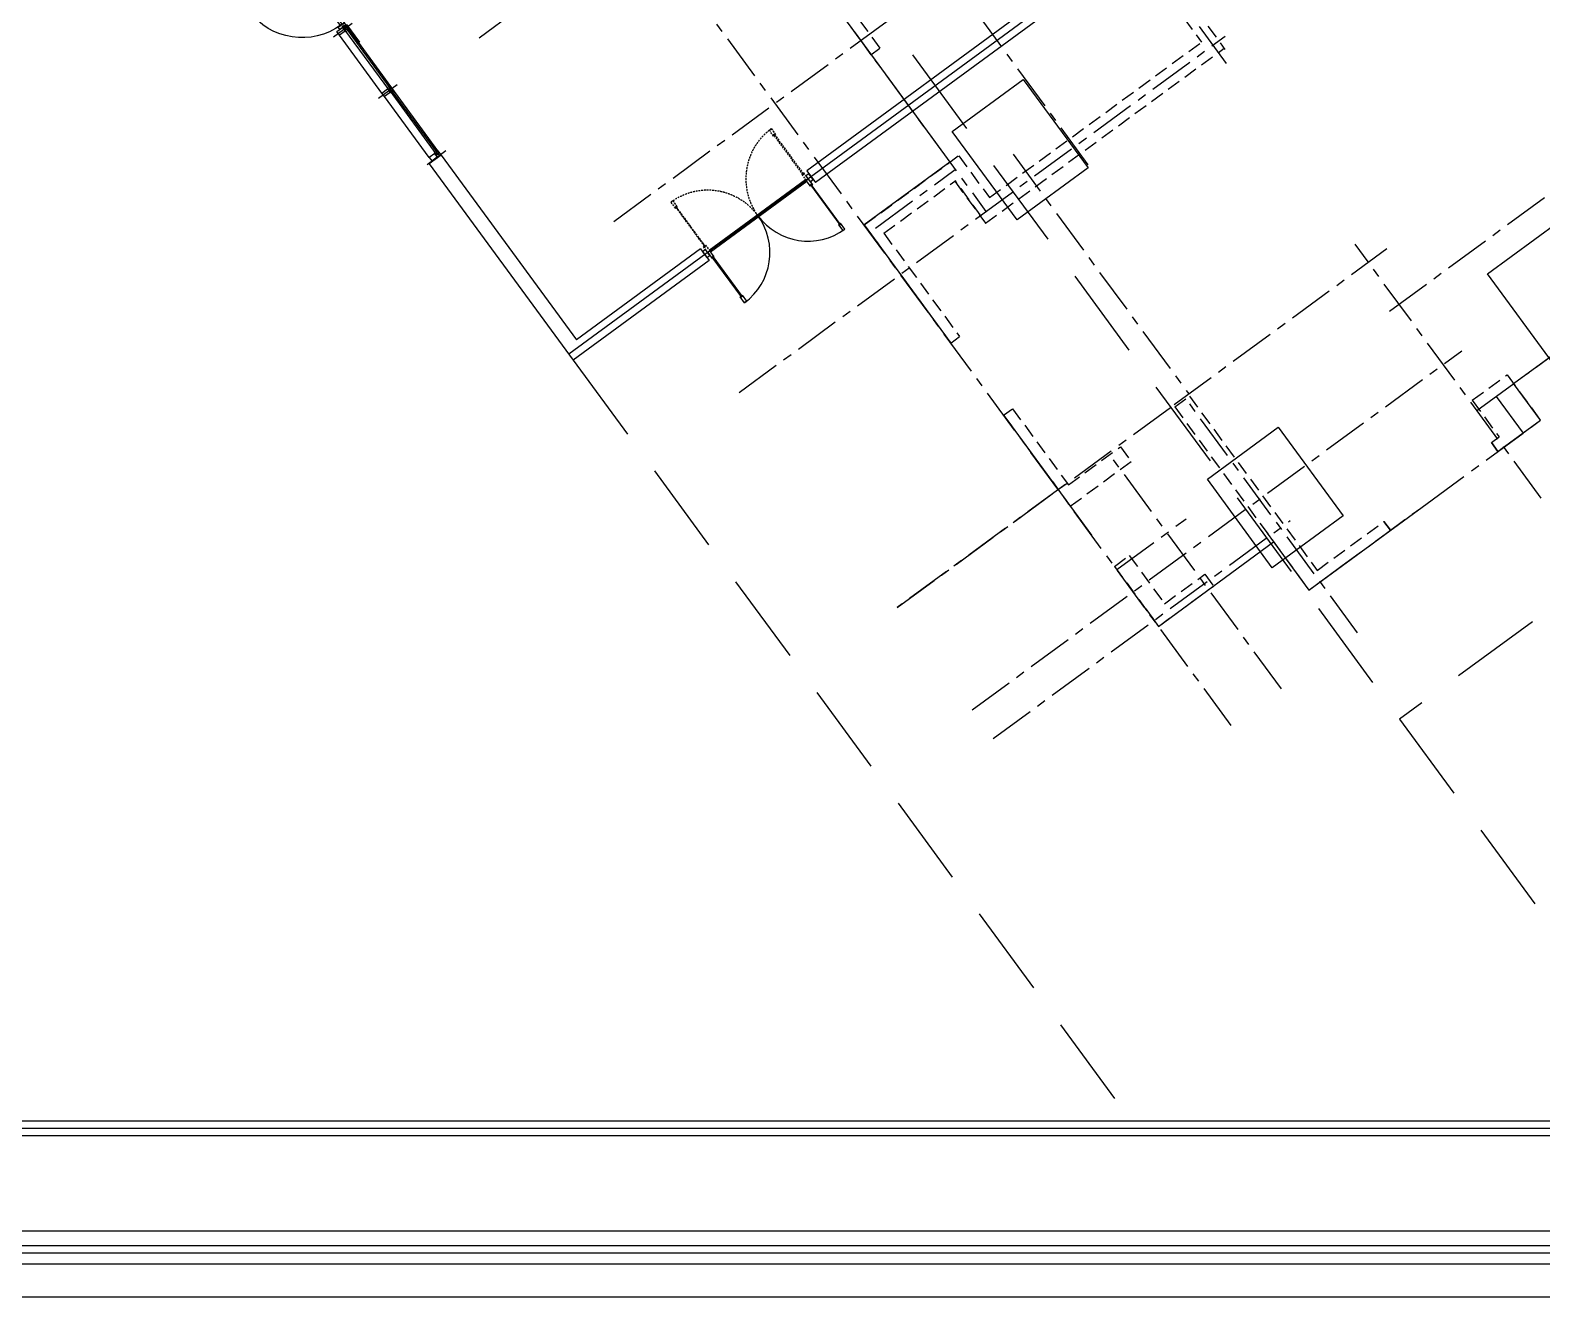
# Model space of a CAD drawing. Header units: millimetres. Extents: x 75184266 to 76346726, y -35077925 to -33679385.
# Drawn here: x 75473930 to 75494567, y -34997562 to -34980270 of the extents above; entities that cross this region are included whole.
import ezdxf

# ---------------------------------------------------------------- set-up
doc = ezdxf.new("R2010")
doc.units = ezdxf.units.MM
doc.header["$LTSCALE"] = 50
doc.header["$MEASUREMENT"] = 0
for name, pattern in [('CENTER', [2, 1.25, -0.25, 0.25, -0.25]), ('HIDDEN2', [0.1875, 0.125, -0.0625]), ('XR-1F-PLAN$0$CEN', [62, 60, -1, 0, -1]), ('XR-1F-PLAN$0$HIDDEN', [0.375, 0.25, -0.125]), ('XR-지하3층$0$H', [1.3, 0.8, -0.5]), ('XR-지하3층$0$HIDDEN', [0.375, 0.25, -0.125])]:
    doc.linetypes.add(name, pattern=pattern)
doc.layers.get('Defpoints').update_dxf_attribs({"color": 51, "linetype": 'CONTINUOUS'})
for name, color, linetype in [('AA-MKXS', 3, 'CONTINUOUS'), ('CEN', 1, 'CENTER'), ('XR-1F-PLAN$0$A-CEN02', 27, 'XR-1F-PLAN$0$CEN'), ('XR-1F-PLAN$0$A-DOR-FRAME', 7, 'CONTINUOUS'), ('XR-1F-PLAN$0$A-DOR-GL', 142, 'CONTINUOUS'), ('XR-1F-PLAN$0$A-DOR-HID', 9, 'XR-1F-PLAN$0$HIDDEN'), ('XR-1F-PLAN$0$A-DOR-TRACE', 8, 'CONTINUOUS'), ('XR-1F-PLAN$0$A-FRAME', 1, 'CONTINUOUS'), ('XR-1F-PLAN$0$A-HDCP7', 7, 'CONTINUOUS'), ('XR-1F-PLAN$0$A-WIN-ELE8', 8, 'CONTINUOUS'), ('XR-지하3층$0$CON', 2, 'CONTINUOUS')]:
    doc.layers.add(name, color=color, linetype=linetype)
doc.layers.add('건축', color=8, linetype='CONTINUOUS', plot=False)

# ---------------------------------------------------------------- blocks, each defined once
blk = doc.blocks.new('XR-1F-PLAN$0$양개문')
at = {"layer": 'XR-1F-PLAN$0$A-DOR-FRAME', "ltscale": 0.5}
for points in [[(50, 800), (60, 800), (60, 815), (75, 815), (75, 800), (85, 800), (85, 900), (50, 900)], [(1750, 800), (1740, 800), (1740, 815), (1725, 815), (1725, 800), (1715, 800), (1715, 900), (1750, 900)], [(50, 100), (0, 100), (0, 0), (50, 0)], [(50, 150), (60, 150), (60, 135), (75, 135), (75, 150), (85, 150), (85, 50), (50, 50)], [(1750, 150), (1740, 150), (1740, 135), (1725, 135), (1725, 150), (1715, 150), (1715, 50), (1750, 50)], [(1800, 100), (1750, 100), (1750, 0), (1800, 0)]]:
    blk.add_lwpolyline(points, close=True, dxfattribs=at)
at = {"layer": 'XR-1F-PLAN$0$A-DOR-GL'}
for points in [[(62, 137), (72, 137), (72, 812), (62, 812)], [(1737, 137), (1727, 137), (1727, 812), (1737, 812)]]:
    blk.add_lwpolyline(points, close=True, dxfattribs=at)
at = {"layer": 'XR-1F-PLAN$0$A-DOR-HID', "ltscale": 2}
for points in [[(50, -50), (60, -50), (60, -35), (75, -35), (75, -50), (85, -50), (85, 50), (50, 50)], [(1750, -50), (1740, -50), (1740, -35), (1725, -35), (1725, -50), (1715, -50), (1715, 50), (1750, 50)], [(62, -37), (72, -37), (72, -712), (62, -712)], [(1737, -37), (1727, -37), (1727, -712), (1737, -712)], [(50, -700), (60, -700), (60, -715), (75, -715), (75, -700), (85, -700), (85, -800), (50, -800)], [(1750, -700), (1740, -700), (1740, -715), (1725, -715), (1725, -700), (1715, -700), (1715, -800), (1750, -800)]]:
    blk.add_lwpolyline(points, close=True, dxfattribs=at)
for centre, start, end in [((50, 50), 270, 0), ((1750, 50), 180, 270)]:
    blk.add_arc(centre, 850, start, end, dxfattribs=at)
at = {"layer": 'XR-1F-PLAN$0$A-DOR-TRACE'}
for centre, start, end in [((50, 50), 360, 90), ((1750, 50), 90, 180)]:
    blk.add_arc(centre, 850, start, end, dxfattribs=at)
at = {"layer": 'XR-1F-PLAN$0$A-WIN-ELE8'}
for p, q in [((1715, 65), (85, 65)), ((1715, 35), (85, 35))]:
    blk.add_line(p, q, dxfattribs=at)
blk = doc.blocks.new('XR-1F-PLAN$0$A$C10B20476')
at = {"layer": 'Defpoints'}
for p, q in [((134, 35), (110, 35)), ((110, 35), (110, 0)), ((134, 35), (134, 0))]:
    blk.add_line(p, q, dxfattribs=at)
at = {"layer": 'XR-1F-PLAN$0$A-CEN02', "linetype": 'Continuous'}
blk.add_line((318, 80), (0, 80), dxfattribs=at)
at = {"layer": 'XR-1F-PLAN$0$A-FRAME'}
for p, q in [((144, 80), (110, 80)), ((110, 56), (144, 56)), ((110, 43), (144, 43)), ((144, 20), (134, 20))]:
    blk.add_line(p, q, dxfattribs=at)
for points in [[(88, 20), (88, 80)], [(110, 35), (110, 80)], [(122, 48), (144, 48), (144, 20), (238, 20), (238, 80), (144, 80), (144, 51), (122, 51), (122, 48)]]:
    blk.add_lwpolyline(points, dxfattribs=at)
blk = doc.blocks.new('XR-1F-PLAN$0$A$C491451C1')
at = {"layer": 'Defpoints'}
for p, q in [((15, 208), (-20, 208)), ((15, 184), (15, 208)), ((45, 208), (45, 184)), ((45, 208), (80, 208)), ((15, 184), (-20, 184)), ((45, 184), (80, 184))]:
    blk.add_line(p, q, dxfattribs=at)
at = {"layer": 'XR-1F-PLAN$0$A-CEN02', "linetype": 'Continuous'}
blk.add_line((30, 0), (30, 318), dxfattribs=at)
at = {"layer": 'XR-1F-PLAN$0$A-FRAME'}
for p, q in [((24, 208), (24, 174)), ((37, 208), (37, 174)), ((0, 174), (0, 184)), ((60, 174), (60, 184))]:
    blk.add_line(p, q, dxfattribs=at)
for points in [[(0, 230), (60, 230)], [(15, 208), (45, 208)], [(29, 196), (29, 174), (0, 174), (0, 80), (60, 80), (60, 174), (32, 174), (32, 196), (29, 196)]]:
    blk.add_lwpolyline(points, dxfattribs=at)
blk = doc.blocks.new('XR-1F-PLAN$0$A$C7F517DA1')
at = {"layer": 'XR-1F-PLAN$0$A-DOR-FRAME', "ltscale": 0.5, "elevation": 0}
for points in [[(50, 1675), (60, 1675), (60, 1690), (75, 1690), (75, 1675), (85, 1675), (85, 1775), (50, 1775)], [(50, 925), (10, 925), (10, 825), (50, 825)], [(990, 925), (950, 925), (950, 825), (990, 825)]]:
    blk.add_lwpolyline(points, close=True, dxfattribs=at)
blk.add_lwpolyline([(50, 875), (50, 975), (60, 975), (60, 960), (75, 960), (75, 975), (85, 975), (85, 875), (50, 875)], dxfattribs=at)
at = {"layer": 'XR-1F-PLAN$0$A-DOR-GL', "elevation": 0}
blk.add_lwpolyline([(62, 962), (72, 962), (72, 1687), (62, 1687)], close=True, dxfattribs=at)
at = {"layer": 'XR-1F-PLAN$0$A-DOR-HID', "ltscale": 2, "elevation": 0}
blk.add_lwpolyline([(50, 875), (50, 775), (60, 775), (60, 790), (75, 790), (75, 775), (85, 775), (85, 875), (50, 875)], dxfattribs=at)
for points in [[(62, 788), (72, 788), (72, 63), (62, 63)], [(50, 75), (60, 75), (60, 60), (75, 60), (75, 75), (85, 75), (85, -25), (50, -25)]]:
    blk.add_lwpolyline(points, close=True, dxfattribs=at)
at = {"layer": 'XR-1F-PLAN$0$A-DOR-HID', "ltscale": 2}
blk.add_arc((50, 875, 0), 900, 270, 0, dxfattribs=at)
at = {"layer": 'XR-1F-PLAN$0$A-DOR-TRACE'}
blk.add_arc((50, 875, 0), 900, 0, 90, dxfattribs=at)
at = {"layer": 'XR-1F-PLAN$0$A-WIN-ELE8'}
for p, q in [((85, 890, 0), (950, 890, 0)), ((85, 860, 0), (950, 860, 0))]:
    blk.add_line(p, q, dxfattribs=at)
blk = doc.blocks.new('SW-4.05')
at = {"layer": 'AA-MKXS', "ltscale": 0.5}
for p, q in [((0, -200), (0, 0)), ((3250, -200, 0), (3250, 0, 0))]:
    blk.add_line(p, q, dxfattribs=at)
at = {"layer": 'XR-1F-PLAN$0$A-DOR-GL', "elevation": 0}
for points in [[(1095, -154), (1095, -178), (2105, -178), (2105, -154)], [(3195, -154), (3195, -178), (2135, -178), (2135, -154)]]:
    blk.add_lwpolyline(points, close=True, dxfattribs=at)
at = {"layer": 'XR-1F-PLAN$0$A-FRAME'}
for p, q in [((10, -200), (10, -178)), ((70, -200), (70, -178)), ((2090, -200), (2090, -178)), ((2150, -200), (2150, -178)), ((3180, -200, 0), (3180, -178, 0)), ((3240, -200, 0), (3240, -178, 0))]:
    blk.add_line(p, q, dxfattribs=at)
at = {"layer": 'XR-1F-PLAN$0$A-HDCP7', "elevation": 0}
blk.add_lwpolyline([(1350, -200), (1050, -200), (1050, -215), (1350, -215)], close=True, dxfattribs=at)
at = {"layer": 'XR-1F-PLAN$0$A-WIN-ELE8'}
for p, q in [((2090, -50, 0), (1110, -50, 0)), ((3180, -200, 0), (1110, -200, 0)), ((3180, -50, 0), (2150, -50, 0))]:
    blk.add_line(p, q, dxfattribs=at)
at = {"layer": 'XR-1F-PLAN$0$A-DOR-FRAME', "ltscale": 600, "extrusion": (0, 0, -1), "xscale": -1, "zscale": -1, "rotation": 2.5358915e-09}
blk.add_blockref('XR-1F-PLAN$0$A$C7F517DA1', (-60, -1025, 0), dxfattribs=at)
at = {"layer": 'XR-1F-PLAN$0$A-FRAME', "extrusion": (0, 0, -1), "zscale": -1, "rotation": 90.00000000253594}
blk.add_blockref('XR-1F-PLAN$0$A$C10B20476', (10, -288, 0), dxfattribs=at)
at = {"layer": 'XR-1F-PLAN$0$A-FRAME', "ltscale": 0.5, "extrusion": (0, 0, -1), "xscale": -1, "zscale": -1, "rotation": 180}
for p in [(-1110, 30, 0), (-2150, 30, 0)]:
    blk.add_blockref('XR-1F-PLAN$0$A$C491451C1', p, dxfattribs=at)
at = {"layer": 'XR-1F-PLAN$0$A-FRAME', "xscale": -1, "rotation": 269.999999997464}
blk.add_blockref('XR-1F-PLAN$0$A$C10B20476', (3160, -288, 0), dxfattribs=at)
blk = doc.blocks.new('XR-지하3층$0$기둥 0620')
at = {"layer": 'XR-지하3층$0$CON', "ltscale": 0.5}
blk.add_lwpolyline([(-600, 0), (600, 0), (600, 1500), (-600, 1500)], close=True, dxfattribs=at)

msp = doc.modelspace()

# ---------------------------------------------------------------- linework, layer by layer
at = {"layer": 'CEN', "ltscale": 10}
for p, q in [((75480060.5, -34980371.5), (75489564.6, -34973402.6)), ((75485750.6, -34974575.5), (75490269.7, -34980738.6)), ((75483863.6, -34975959.2), (75488370.8, -34982106.2)), ((75482653.9, -34976846.2), (75486979.1, -34982744.8)), ((75481899.5, -34982879.5), (75488533.3, -34978015.3)), ((75483611.4, -34985214.2), (75490245.1, -34980350)), ((75492488.3, -34984105.5), (75496445.3, -34981204)), ((75493683.1, -34985461.4), (75499586.9, -34981132.5)), ((75487348.5, -34981963.3), (75489747.3, -34985234.9)), ((75485470.5, -34982970.5), (75486559.2, -34982172.2)), ((75489549.7, -34985379.7), (75492453.4, -34983250.6)), ((75494560.9, -34986658.5), (75492018.7, -34983191.5)), ((75486789.7, -34989548.8), (75493476.4, -34984645.8)), ((75485766.7, -34988153.6), (75489529.6, -34985394.5)), ((75488053.8, -34986476.6), (75485766.7, -34988153.6)), ((75487076.5, -34989939.9), (75491133.7, -34986964.9)), ((75488766.3, -34987634.4), (75489711, -34986941.7))]:
    msp.add_line(p, q, dxfattribs=at)
for points in [[(75490327.1, -34989762.9), (75481484.6, -34977703.6)], [(75492052.8, -34988497.5), (75489690.9, -34985276.3)], [(75493945.2, -34985269.2), (75494311.8, -34985769.2)], [(75491388.5, -34987912.8), (75494311.8, -34985769.2)], [(75491012.5, -34989260.3), (75488650.6, -34986039.1)]]:
    msp.add_lwpolyline(points, dxfattribs=at)
at = {"layer": '건축', "ltscale": 0.5}
for p, q in [((75506108.4, -34966369.1), (75484531.9, -34982188.9)), ((75506167.6, -34966449.7), (75481284.5, -34984693.8)), ((75506226.7, -34966530.4), (75484650.2, -34982350.2)), ((75479538.6, -34981974.1), (75481386.7, -34984494.9)), ((75479377.3, -34982092.3), (75481343.7, -34984774.5)), ((75484531.9, -34982188.9), (75484650.2, -34982350.2)), ((75483080.3, -34983253.2), (75481386.7, -34984494.9)), ((75483080.3, -34983253.2), (75483198.6, -34983414.5)), ((75483198.6, -34983414.5), (75481343.7, -34984774.5)), ((75461753.5, -34995262.1), (75513082.6, -34995262.1)), ((75461167.9, -34996662.1, 0), (75513371.7, -34996662.1)), ((75461314.5, -34996862.1, 0), (75513437.2, -34996862.1))]:
    msp.add_line(p, q, dxfattribs=at)
at = {"layer": '건축', "linetype": 'XR-지하3층$0$HIDDEN', "ltscale": 100}
for p, q in [((75521658.7, -34968391.2), (75492625.6, -34989676.8)), ((75484865.5, -34979092.3), (75496500.5, -34994962.1)), ((75481343.7, -34984774.5), (75488812.7, -34994962.1))]:
    msp.add_line(p, q, dxfattribs=at)
at = {"layer": '건축', "linetype": 'HIDDEN2', "ltscale": 30}
for p, q in [((75488850.9, -34978972.8), (75489921.2, -34980432.5)), ((75489012.2, -34978854.5), (75490242.2, -34980531.9)), ((75484965.6, -34979998.9), (75485409.1, -34980603.7)), ((75485086.6, -34979910.2), (75485530.1, -34980515)), ((75485409.1, -34980603.7), (75485530.1, -34980515)), ((75486972.3, -34982904.7), (75490230.4, -34980515.8)), ((75487026.1, -34982555.3), (75489921.2, -34980432.5)), ((75485316, -34982928.8), (75486606.3, -34981982.7)), ((75486606.3, -34981982.7), (75487026.1, -34982555.3)), ((75485584.8, -34983041.8), (75486552.5, -34982332.2)), ((75486907.3, -34982816), (75486972.3, -34982904.7)), ((75485316, -34982928.8), (75486498.6, -34984541.7, 0)), ((75485584.8, -34983041.8), (75486619.6, -34984453, 0)), ((75486498.6, -34984541.7, 0), (75486619.6, -34984453, 0)), ((75493618.6, -34985322.7), (75494094.4, -34984973.8)), ((75494094.4, -34984973.8), (75494549.7, -34985594.8)), ((75489555.4, -34985412.8), (75489757, -34985265)), ((75489757, -34985265), (75491501.4, -34987644)), ((75493618.6, -34985322.7), (75493985.2, -34985822.7)), ((75487220, -34985525.6, 0), (75487341, -34985436.9, 0)), ((75487220, -34985525.6, 0), (75488130.7, -34986767.5)), ((75487341, -34985436.9, 0), (75488103.8, -34986477.2)), ((75489555.4, -34985412.8), (75491388.5, -34987912.8)), ((75493969.1, -34986020.5), (75494549.7, -34985594.8)), ((75488103.8, -34986477.2), (75488813.5, -34985956.8)), ((75488813.5, -34985956.8), (75488961.3, -34986158.4)), ((75493880.4, -34985899.6), (75493985.2, -34985822.7)), ((75493880.4, -34985899.6), (75493969.1, -34986020.5)), ((75493969.1, -34986020.5), (75493880.4, -34985899.6)), ((75488130.7, -34986767.5), (75488961.3, -34986158.4)), ((75491501.4, -34987644), (75492412.7, -34986975.8)), ((75492412.7, -34986975.8), (75492501.4, -34987096.7)), ((75492501.4, -34987096.7), (75492412.7, -34986975.8)), ((75490817.9, -34987134.5), (75490906.6, -34987255.5)), ((75491388.5, -34987912.8), (75492501.4, -34987096.7)), ((75488733.8, -34987590), (75488935.4, -34987442.2)), ((75488935.4, -34987442.2), (75489417.3, -34988099.5)), ((75488733.8, -34987590), (75489334, -34988408.6)), ((75489334, -34988408.6), (75490084, -34987858.7)), ((75489417.3, -34988099.5), (75489965.7, -34987697.4)), ((75489965.7, -34987697.4), (75490084, -34987858.7))]:
    msp.add_line(p, q, dxfattribs=at)
at = {"layer": '건축', "ltscale": 100}
for p, q in [((75461928.1, -34995162.1), (75512880.8, -34995162.1)), ((75461826.8, -34995362.1), (75512946.2, -34995362.1))]:
    msp.add_line(p, q, dxfattribs=at)
at = {"layer": '건축', "ltscale": 1000}
for p, q in [((75379183.2, -34997111.9, 0), (75516203.2, -34997112.2)), ((75461387.9, -34996962.1, 0), (75516006.9, -34996962.2)), ((75379383.2, -34997561.9, 0), (75516203.2, -34997562.2))]:
    msp.add_line(p, q, dxfattribs=at)
at = {"layer": '건축', "linetype": 'XR-지하3층$0$H', "ltscale": 50}
msp.add_lwpolyline([(75471274.9, -34962409.9), (75477622.7, -34971067), (75478066.3, -34970741.8), (75481646.7, -34975624.8), (75482816, -34974767.3), (75484353.5, -34976864.1), (75483256.7, -34977668.3), (75486485.3, -34982071.4), (75485316, -34982928.8), (75489334, -34988408.6), (75490906.6, -34987255.5), (75491388.5, -34987912.8), (75494549.7, -34985594.8), (75494183.1, -34985094.8), (75499336.2, -34981316.3)], dxfattribs=at)
at = {"layer": '건축', "linetype": 'HIDDEN2', "ltscale": 30}
msp.add_lwpolyline([(75486907.3, -34982816), (75486915.4, -34982810.1), (75486560.6, -34982326.3), (75486552.5, -34982332.2)], close=True, dxfattribs=at)
for points in [[(75486907.3, -34982816), (75486915.4, -34982810.1), (75486560.6, -34982326.3), (75486552.5, -34982332.2)], [(75486972.3, -34982904.7), (75486980.4, -34982898.8)]]:
    msp.add_lwpolyline(points, dxfattribs=at)

# ---------------------------------------------------------------- block references
at = {"layer": '건축', "xscale": -1, "rotation": 126.2470331598548}
msp.add_blockref('SW-4.05', (75477455.6, -34979471.3, 0), dxfattribs=at)
at = {"layer": '건축', "extrusion": (0, 0, -1), "zscale": -1, "rotation": 323.7485243019598}
for p in [(-75487889.2, -34982505.4), (-75495196.8, -34984451.1), (-75491372.3, -34987255.5)]:
    msp.add_blockref('XR-지하3층$0$기둥 0620', p, dxfattribs=at)
at = {"layer": '건축', "rotation": 216.2469335651146}
msp.add_blockref('XR-1F-PLAN$0$양개문', (75484561.5, -34982229.2), dxfattribs=at)

doc.saveas('drawing.dxf')
